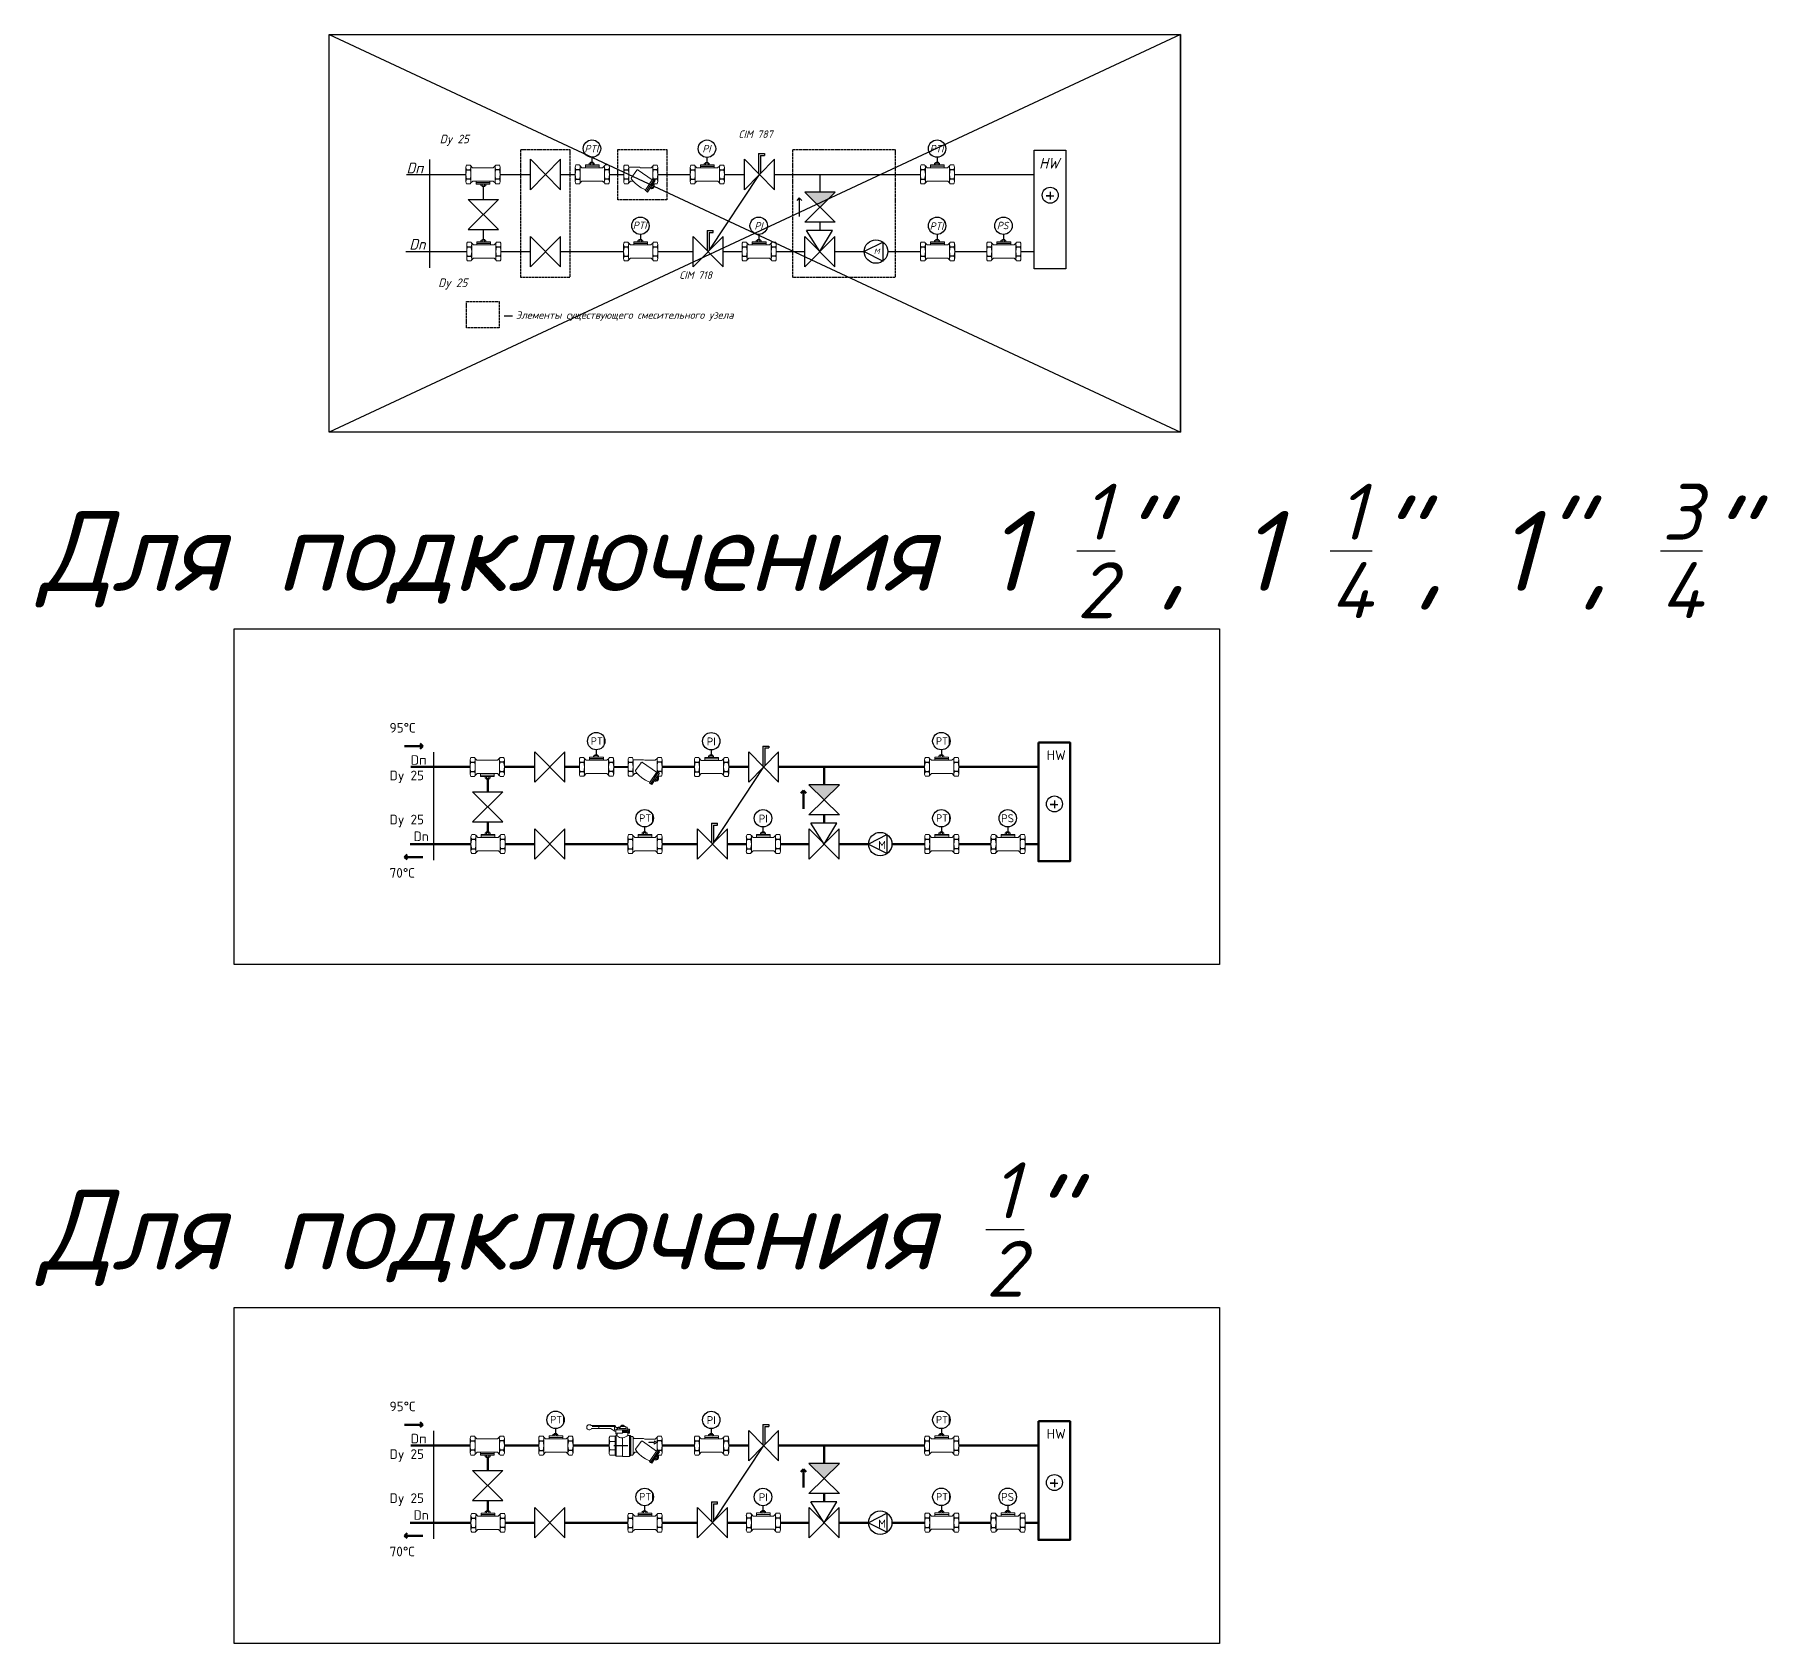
# Model space of a CAD drawing. Header units: millimetres. Extents: x -391 to 182387, y -342 to 92987.
# Drawn here: x 167468 to 169093, y 85075 to 86583 of the extents above; entities that cross this region are included whole.
import ezdxf

# ---------------------------------------------------------------- set-up
doc = ezdxf.new("R2010")
doc.units = ezdxf.units.MM
doc.linetypes.add('ACAD_ISO02W100', pattern=[15, 12, -3])
doc.linetypes.add('CENTER', pattern=[50.8, 31.75, -6.35, 6.35, -6.35])
doc.layers.get('Defpoints').update_dxf_attribs({"color": 3})
for name, color, linetype in [('0 Оформление листа', 7, 'Continuous'), ('PV-9F', 7, 'Continuous'), ('Оборудование', 7, 'Continuous')]:
    doc.layers.add(name, color=color, linetype=linetype)
doc.layers.add('Запорная арматура', color=7, linetype='Continuous', lineweight=20)
doc.layers.add('Осевые линии', color=7, linetype='CENTER', lineweight=9)
doc.styles.add('GOST-2.304_Type-B_italic', font='')
doc.styles.add('ICOCPEUR', font='isocpeur.ttf', dxfattribs={"height": 2})
doc.styles.add('SPDS', font='isocpeui.ttf')
doc.styles.add('М1', font='isocpeui.ttf', dxfattribs={"height": 2.5})
doc.styles.get('GOST-2.304_Type-B_italic').set_extended_font_data('GOST Common', italic=True)
doc.linetypes.add('зигзаг', pattern='A,0.00254,-5.08,[131,ltypeshp.shx,S=5.08,R=0,X=-5.08,Y=0],-10.16,[131,ltypeshp.shx,S=5.08,R=180,X=5.08,Y=0],-5.08', length=20.32254)

# ---------------------------------------------------------------- blocks, each defined once
blk = doc.blocks.new('ДУ 25')
at = {"layer": 'PV-9F'}
for p, q in [((9665.33, 3212.74), (9665.78, 3212.74)), ((9665.78, 3211.55), (9665.33, 3211.55)), ((9669.44, 3212.74), (9668.99, 3212.74)), ((9669.44, 3211.55), (9668.99, 3211.55))]:
    blk.add_line(p, q, dxfattribs=at)
at = {"layer": 'Запорная арматура', "color": 0, "ltscale": 6}
for p, q in [((9667.29, 3210.75), (9667.29, 3210.91)), ((9667.59, 3210.75), (9667.59, 3210.91)), ((9667.26, 3210.73), (9667.26, 3210.67)), ((9667.26, 3210.67), (9667.61, 3210.67)), ((9667.26, 3210.67), (9667.3, 3210.63)), ((9667.28, 3210.73), (9667.28, 3210.65)), ((9667.56, 3210.63), (9667.3, 3210.63)), ((9667.61, 3210.67), (9667.56, 3210.63)), ((9667.58, 3210.73), (9667.58, 3210.65)), ((9667.61, 3210.73), (9667.61, 3210.67))]:
    blk.add_line(p, q, dxfattribs=at)
for centre, start, end in [((9667.44, 3210.43), 71.8785, 107.1215), ((9667.45, 3211.23), 251.8785, 287.1215)]:
    blk.add_arc(centre, 0.503, start, end, dxfattribs=at)
at = {"layer": 'Осевые линии', "color": 0, "linetype": 'ByBlock'}
for p, q in [((9665.82, 3213.25), (9666.08, 3212.98)), ((9668.94, 3213.25), (9668.68, 3212.98)), ((9665.82, 3211.04), (9666.1, 3211.31)), ((9666.08, 3212.98), (9668.68, 3212.98)), ((9666.1, 3211.31), (9666.52, 3211.31)), ((9666.52, 3211.13), (9666.52, 3211.31)), ((9666.52, 3211.31), (9668.25, 3211.31)), ((9668.25, 3211.13), (9666.52, 3211.13)), ((9666.52, 3210.93), (9666.52, 3211.11)), ((9666.52, 3211.11), (9668.25, 3211.11)), ((9668.25, 3210.93), (9666.52, 3210.93)), ((9667.13, 3210.91), (9667.13, 3210.75)), ((9667.21, 3210.94), (9667.68, 3210.93)), ((9667.76, 3210.91), (9667.76, 3210.75)), ((9668.25, 3211.31), (9668.68, 3211.31)), ((9668.25, 3211.31), (9668.25, 3211.13)), ((9668.25, 3211.11), (9668.25, 3210.93)), ((9668.94, 3211.04), (9668.68, 3211.31)), ((9667.2, 3210.73), (9667.68, 3210.73))]:
    blk.add_line(p, q, dxfattribs=at)
for points in [[(9665.23, 3213.04), (9665.23, 3211.25)], [(9665.78, 3213.33), (9665.33, 3213.33)], [(9665.87, 3211.25), (9665.87, 3213.04)], [(9668.9, 3211.25), (9668.9, 3213.04)], [(9668.99, 3213.33), (9669.44, 3213.33)], [(9669.53, 3213.04), (9669.53, 3211.25)], [(9665.78, 3210.96), (9665.33, 3210.96)], [(9669.44, 3210.96), (9668.99, 3210.96)]]:
    blk.add_lwpolyline(points, dxfattribs=at)
for centre, radius, start, end in [((9665.75, 3213.04), 0.512, 145.1842, 214.8158), ((9665.36, 3213.04), 0.512, 325.1842, 34.8158), ((9669.41, 3213.04), 0.512, 145.1842, 214.8158), ((9669.02, 3213.04), 0.512, 325.1842, 34.8158), ((9667.23, 3212.15), 2, 162.5848, 197.4152), ((9665.75, 3211.25), 0.512, 145.1842, 214.8158), ((9663.87, 3212.15), 2, 342.5848, 17.4152), ((9665.36, 3211.25), 0.512, 325.1842, 34.8158), ((9667.21, 3210.78), 0.153, 57.2348, 121.7653), ((9667.68, 3210.78), 0.153, 57.2074, 121.7925), ((9670.9, 3212.15), 2, 162.5848, 197.4152), ((9669.41, 3211.25), 0.512, 145.1842, 214.8158), ((9667.53, 3212.15), 2, 342.5848, 17.4152), ((9669.02, 3211.25), 0.512, 325.1842, 34.8158), ((9667.21, 3210.88), 0.153, 237.2347, 301.7652), ((9667.68, 3210.88), 0.153, 237.2075, 301.7926)]:
    blk.add_arc(centre, radius, start, end, dxfattribs=at)
blk = doc.blocks.new('Кран')
at = {"ltscale": 100}
for p, q in [((15493.5, 30376.4), (15522, 30376.4)), ((15493.5, 30376.4), (15522, 30348.3)), ((15522, 30376.4), (15493.5, 30348.3)), ((15493.5, 30348.3), (15522, 30348.3))]:
    blk.add_line(p, q, dxfattribs=at)
blk = doc.blocks.new('ДУ 35')
at = {"color": 0, "linetype": 'ByBlock'}
for p, q in [((9670.1, 3186.03), (9669.93, 3186.15)), ((9670.29, 3185.91), (9670.11, 3186.02))]:
    blk.add_line(p, q, dxfattribs=at)
at = {"layer": 'PV-9F'}
for p, q in [((9665.77, 3187.52), (9666.3, 3187.52)), ((9670.56, 3187.52), (9670.03, 3187.52))]:
    blk.add_line(p, q, dxfattribs=at)
at = {"layer": 'PV-9F', "color": 0}
for p, q in [((9666.3, 3186.13), (9665.77, 3186.13)), ((9670.56, 3186.13), (9670.03, 3186.13))]:
    blk.add_line(p, q, dxfattribs=at)
at = {"layer": 'Запорная арматура', "color": 0, "ltscale": 6}
for p, q in [((9669.84, 3184.86), (9669.69, 3184.96)), ((9669.84, 3184.81), (9669.9, 3184.77)), ((9669.85, 3184.83), (9669.93, 3184.78)), ((9670.04, 3185.15), (9669.88, 3185.25)), ((9669.9, 3184.77), (9670.13, 3185.11)), ((9669.9, 3184.77), (9669.97, 3184.79)), ((9670.14, 3185.04), (9669.97, 3184.79)), ((9670.05, 3185.13), (9670.13, 3185.07)), ((9670.07, 3185.15), (9670.13, 3185.11)), ((9670.13, 3185.11), (9670.14, 3185.04))]:
    blk.add_line(p, q, dxfattribs=at)
for centre, start, end in [((9670.25, 3184.79), 128.0591, 163.3021), ((9669.48, 3185.32), 308.0591, 343.3021)]:
    blk.add_arc(centre, 0.585, start, end, dxfattribs=at)
at = {"layer": 'Осевые линии', "color": 0, "linetype": 'ByBlock'}
for p, q in [((9666.35, 3185.54), (9666.65, 3185.85)), ((9666.4, 3187.88), (9667.95, 3187.88)), ((9666.65, 3185.85), (9667.02, 3185.85)), ((9667.57, 3187.43), (9666.74, 3186.28)), ((9667.59, 3187.46), (9667.59, 3187.45)), ((9669.84, 3186.03), (9667.79, 3187.46)), ((9668.12, 3187.8), (9667.95, 3187.88)), ((9668.12, 3187.8), (9669.67, 3187.8)), ((9668.81, 3184.48), (9669.93, 3186.15)), ((9670.1, 3186.03), (9668.98, 3184.36)), ((9668.99, 3184.35), (9670.11, 3186.02)), ((9670.29, 3185.91), (9669.17, 3184.23)), ((9669.98, 3188.1), (9669.67, 3187.8)), ((9668.98, 3184.36), (9668.81, 3184.48)), ((9669.17, 3184.23), (9668.99, 3184.35)), ((9669.58, 3184.8), (9669.73, 3184.7)), ((9669.61, 3184.9), (9669.92, 3185.35)), ((9669.81, 3184.76), (9670.11, 3185.21)), ((9669.99, 3185.41), (9670.14, 3185.31))]:
    blk.add_line(p, q, dxfattribs=at)
for points in [[(9666.3, 3188.2), (9665.77, 3188.2)], [(9670.03, 3188.2), (9670.56, 3188.2)], [(9665.66, 3187.86), (9665.66, 3185.79)], [(9666.4, 3185.79), (9666.4, 3187.86)], [(9668.87, 3184.58), (9668.54, 3184.72), (9668.21, 3184.87), (9667.83, 3185.12), (9667.63, 3185.27), (9667.32, 3185.55), (9667.06, 3185.81), (9666.82, 3186.1), (9666.75, 3186.26), (9666.74, 3186.28)], [(9669.93, 3186.15), (9669.93, 3187.86)], [(9670.66, 3187.86), (9670.66, 3185.79)], [(9666.3, 3185.45), (9665.77, 3185.45)], [(9670.56, 3185.45), (9670.03, 3185.45)]]:
    blk.add_lwpolyline(points, dxfattribs=at)
for centre, radius, start, end in [((9666.26, 3187.86), 0.595, 145.1842, 214.8158), ((9665.81, 3187.86), 0.595, 325.1842, 34.8158), ((9670.52, 3187.86), 0.595, 145.1842, 214.8158), ((9670.07, 3187.86), 0.595, 325.1842, 34.8158), ((9667.99, 3186.82), 2.33, 162.5848, 197.4152), ((9666.26, 3185.79), 0.595, 145.1842, 214.8158), ((9664.08, 3186.82), 2.33, 342.5848, 17.4152), ((9665.81, 3185.79), 0.595, 325.1842, 34.8158), ((9667.69, 3187.36), 0.144, 47.5074, 149.5345), ((9672.25, 3186.82), 2.33, 162.5848, 197.4152), ((9670.52, 3185.79), 0.595, 145.1842, 149.3583), ((9668.34, 3186.82), 2.33, 342.5848, 17.4152), ((9670.07, 3185.79), 0.595, 325.1842, 34.8158), ((9669.76, 3184.8), 0.178, 113.4154, 177.9459), ((9669.66, 3184.86), 0.178, 293.4153, 357.9458), ((9670.06, 3185.25), 0.178, 113.388, 177.9731), ((9670.52, 3185.79), 0.595, 210.2186, 214.8158), ((9669.97, 3185.31), 0.178, 293.3881, 357.9732)]:
    blk.add_arc(centre, radius, start, end, dxfattribs=at)
blk = doc.blocks.new('Кран-фильтр')
at = {"color": 0, "linetype": 'ByBlock'}
for p, q in [((28.3, -5.1), (27.2, -4.3)), ((29.5, -5.9), (28.4, -5.1))]:
    blk.add_line(p, q, dxfattribs=at)
at = {"layer": 'PV-9F'}
blk.add_line((31.2, 4.4), (27.9, 4.4), dxfattribs=at)
at = {"layer": 'PV-9F', "color": 0}
blk.add_line((31.2, -4.4), (27.9, -4.4), dxfattribs=at)
at = {"layer": 'Запорная арматура', "color": 250, "ltscale": 6}
for p, q in [((-6.2, 19), (-6, 19.3)), ((-6.2, 19), (-4.2, 19)), ((-6.2, 18.7), (-6.2, 19)), ((-6.1, 18.7), (-6.1, 19.2)), ((-4.5, 19.3), (-6, 19.3)), ((-6, 18.7), (-6, 18)), ((-4.2, 19), (-4.5, 19.3)), ((-4.4, 18.7), (-4.4, 19.2)), ((-4.3, 18.7), (-4.3, 18)), ((-4.2, 18.7), (-4.2, 19))]:
    blk.add_line(p, q, dxfattribs=at)
at = {"layer": 'Запорная арматура', "color": 0, "ltscale": 6}
for p, q in [((26.6, -12.5), (25.6, -11.9)), ((26.6, -12.8), (27, -13.1)), ((26.7, -12.7), (27.2, -13)), ((27.9, -10.7), (26.9, -10)), ((27, -13.1), (28.4, -10.9)), ((27, -13.1), (27.4, -13)), ((28.5, -11.4), (27.4, -13)), ((28, -10.8), (28.5, -11.2)), ((28.1, -10.7), (28.4, -10.9)), ((28.4, -10.9), (28.5, -11.4))]:
    blk.add_line(p, q, dxfattribs=at)
at = {"layer": 'Запорная арматура', "color": 250, "ltscale": 6}
for centre, start, end in [((-5.2, 15.8), 72.3785, 107.6215), ((-5.2, 20.7), 252.3785, 287.6215)]:
    blk.add_arc(centre, 2.87, start, end, dxfattribs=at)
at = {"layer": 'Запорная арматура', "color": 0, "ltscale": 6}
for centre, start, end in [((29.2, -12.9), 128.0591, 163.3021), ((24.3, -9.6), 308.0591, 343.3021)]:
    blk.add_arc(centre, 3.73, start, end, dxfattribs=at)
at = {"layer": 'Осевые линии', "color": 7, "linetype": 'ByBlock'}
for p, q in [((-34.7, 19), (-12.8, 19)), ((-33.7, 17.9), (-13.1, 17.9)), ((-12.7, 17.6), (-12.7, 14.6)), ((-12.3, 18.6), (-11.1, 17.1)), ((-11.1, 17.1), (-9.5, 17.1)), ((-9.5, 16.3), (-10.5, 15.5)), ((-9.5, 17.2), (-9.5, 16.3)), ((-9.5, 16.7), (-7.6, 16.7)), ((-9.1, 17.4), (-7.6, 17.4)), ((-2.6, 17.8), (-7.6, 17.8)), ((-7.6, 17.8), (-7.6, 16.7)), ((-2.6, 17.4), (-2.6, 17.8)), ((-1.1, 17.4), (-2.6, 17.4)), ((-0.8, 16.2), (-0.8, 17.2)), ((-34.2, 16.1), (-16.6, 16.1)), ((-17.7, 7.5), (-17.1, 8.8)), ((-17.7, 7.5), (-17.7, -7.6)), ((-12, 8.8), (-17.1, 8.8)), ((-16.6, 16.1), (-12.5, 13.5)), ((-12.5, 13.5), (-11.6, 13.5)), ((-11.1, 9.4), (-12, 9)), ((-12, 9), (-12, -8.9)), ((-11.6, 14.8), (-11.6, 11.6)), ((-11.6, 11.6), (-5.3, 11.6)), ((-11.6, 11.6), (-11.6, 11.2)), ((-10.2, 9.4), (-11.1, 9.4)), ((-11.1, 9.4), (-11.1, -9.7)), ((-10.9, 14.9), (0.4, 14.9)), ((-10.8, 15.5), (-10.5, 15.5)), ((-10.2, 11.6), (-10.2, 9.4)), ((-8.8, 16.2), (-1.7, 16.2)), ((-5.3, 11.6), (-5.3, 14.8)), ((-5.3, 13.9), (1.4, 13.9)), ((-5.3, 12.9), (-0.6, 12.9)), ((-5.3, 12.4), (-0.2, 12.4)), ((-5.3, -10.3), (-5.3, 7.5)), ((-3.3, 13.9), (-3.3, 12.9)), ((-0.1, 15.5), (-0.8, 16.2)), ((-0.4, 12.8), (-0.4, 12.4)), ((-0.2, 12.4), (-0.2, 9.6)), ((-0.2, 11.6), (1.4, 11.6)), ((1.2, 9.6), (-0.2, 9.6)), ((0.8, 15.5), (-0.1, 15.5)), ((0.3, 13.9), (0.3, 11.6)), ((1.2, -10.3), (1.2, 9.6)), ((1.2, 9.4), (1.9, 9.4)), ((1.4, 11.6), (1.4, 14.8)), ((1.8, 9.4), (1.8, -9.5)), ((1.9, 9.4), (2.4, 8.8)), ((2.4, 8.8), (2.4, -8.9)), ((-17.7, -7.6), (-17, -8.9)), ((-17, -3.9), (-12, -3.9)), ((-17, -8.9), (-12, -8.9)), ((-12, -8.9), (-11.1, -9.7)), ((-11.1, -9.7), (-5.3, -9.7)), ((-5.3, -10.3), (1.2, -10.3)), ((1.8, -9.5), (1.2, -9.5)), ((2.4, -8.9), (1.8, -9.5))]:
    blk.add_line(p, q, dxfattribs=at)
at = {"layer": 'Осевые линии', "color": 0, "linetype": 'ByBlock'}
for p, q in [((-27.6, 19), (-27.6, 16.1)), ((-7.1, 17.8), (-3.3, 17.8)), ((-7, 18), (-7, 18.6)), ((-6.5, 18.7), (-3.8, 18.7)), ((-3.4, 18), (-3.4, 18.6)), ((4, 8.6), (5.7, 6.8)), ((5.7, 6.8), (14.5, 6.8)), ((12.1, 3.9), (6.9, -3.4)), ((12.3, 4), (12.2, 4)), ((26.6, -5.1), (13.6, 4.1)), ((15.6, 6.2), (14.5, 6.8)), ((15.6, 6.2), (25.5, 6.2)), ((27.5, 8.2), (25.5, 6.2)), ((4, -8.8), (6.3, -6.2)), ((6.3, -6.2), (8.7, -6.2)), ((20, -15), (27.2, -4.3)), ((21.1, -15.7), (20, -15)), ((28.3, -5.1), (21.1, -15.7)), ((21.2, -15.8), (28.4, -5.1)), ((22.3, -16.5), (21.2, -15.8)), ((29.5, -5.9), (22.3, -16.5)), ((25, -12.9), (25.9, -13.5)), ((25.2, -12.3), (27.1, -9.4)), ((26.4, -13.2), (28.4, -10.3)), ((27.6, -9), (28.6, -9.7))]:
    blk.add_line(p, q, dxfattribs=at)
at = {"layer": 'Осевые линии', "color": 7, "linetype": 'ByBlock'}
for points in [[(-12, 3.8), (-17, 3.8)], [(19.4, 3.3), (19.4, 2.8), (24.5, 2.8), (24.5, 1.5), (26.5, 3.1), (24.6, 4.6), (24.6, 3.3), (19.4, 3.3)]]:
    blk.add_lwpolyline(points, dxfattribs=at)
at = {"layer": 'Осевые линии', "color": 0, "linetype": 'ByBlock'}
for points in [[(4, 8.6), (2.4, 8.6)], [(4.7, -8), (4.7, 7.8)], [(27.2, -4.3), (27.2, 6.6)], [(27.9, 8.8), (31.2, 8.8)], [(31.9, 6.6), (31.9, -6.6)], [(4, -8.8), (2.4, -8.8)], [(20.5, -14.3), (18.3, -13.4), (16.3, -12.4), (13.8, -10.9), (12.6, -9.9), (10.5, -8.1), (8.9, -6.5), (7.4, -4.6), (6.9, -3.6), (6.9, -3.4)], [(31.2, -8.8), (27.9, -8.8)]]:
    blk.add_lwpolyline(points, dxfattribs=at)
at = {"layer": 'Осевые линии', "color": 7, "linetype": 'ByBlock'}
for centre, radius, start, end in [((-36.4, 17.2), 2.44, 45.3501, 332.6571), ((-13.2, 17.4), 0.573, 20.4402, 74.4029), ((-12.9, 18.2), 0.749, 33.2737, 80.6936), ((-9.1, 17.1), 0.325, 90, 167.6149), ((-1.1, 17.1), 0.325, 12.3851, 90), ((-12.5, 6.3), 5.23, 151.5417, 208.4792), ((-6.7, 0), 11, 159.7105, 200.2895), ((-10.9, 14.8), 0.758, 83.039, 180), ((-10.2, 11.7), 1.49, 200.6798, 268.184), ((-6.3, 12.7), 5.28, 227.7384, 275.1128), ((-7.4, 19.4), 12.2, 280.6448, 306.2742), ((-0.6, 12.8), 0.134, 0, 90), ((0.7, 14.8), 0.758, 0, 96.961), ((-12.7, -6.4), 5.08, 149.9346, 210.0449)]:
    blk.add_arc(centre, radius, start, end, dxfattribs=at)
at = {"layer": 'Осевые линии', "color": 0, "linetype": 'ByBlock'}
for centre, radius, start, end in [((-6.5, 17.8), 0.874, 57.7348, 122.2653), ((-6.5, 18.7), 0.874, 237.7347, 302.2652), ((-3.8, 17.8), 0.874, 57.7074, 122.2925), ((-3.8, 18.7), 0.874, 237.7075, 301.98), ((12.9, 3.4), 0.916, 47.5074, 149.5345), ((31, 6.6), 3.8, 145.1842, 214.8158), ((42, 0), 14.8, 162.5848, 197.4152), ((28.1, 6.6), 3.8, 325.1842, 34.8158), ((17.1, 0), 14.8, 342.5848, 17.4152), ((26.1, -12.9), 1.14, 113.4154, 177.9459), ((25.5, -12.5), 1.14, 293.4153, 357.9458), ((28, -10), 1.14, 113.388, 177.9731), ((31, -6.6), 3.8, 145.1842, 149.3583), ((31, -6.6), 3.8, 210.2186, 214.8158), ((27.4, -9.6), 1.14, 293.3881, 357.9732), ((28.1, -6.6), 3.8, 325.1842, 34.8158)]:
    blk.add_arc(centre, radius, start, end, dxfattribs=at)

msp = doc.modelspace()

# ---------------------------------------------------------------- hatches: boundary and pattern name
at = {"ltscale": 100, "true_color": 0x000000}
h = msp.add_hatch(color=18, dxfattribs=at)
h.dxf.hatch_style = 1
h.paths.add_polyline_path([(168204.3, 86435.1), (168190, 86435.1), (168204.3, 86421.1), (168204.3, 86421.1)])
h.paths.add_polyline_path([(168218.6, 86435.1), (168204.3, 86435.1), (168204.3, 86421.1)])
h = msp.add_hatch(color=18, dxfattribs=at)
h.dxf.hatch_style = 1
h.paths.add_polyline_path([(168208.3, 85879.8), (168194, 85879.8), (168208.3, 85865.8), (168208.3, 85865.8)])
h.paths.add_polyline_path([(168222.6, 85879.8), (168208.3, 85879.8), (168208.3, 85865.8)])
h = msp.add_hatch(color=18, dxfattribs=at)
h.dxf.hatch_style = 1
h.paths.add_polyline_path([(168208.3, 85243.8), (168194, 85243.8), (168208.3, 85229.7), (168208.3, 85229.7)])
h.paths.add_polyline_path([(168222.6, 85243.8), (168208.3, 85243.8), (168208.3, 85229.7)])

# ---------------------------------------------------------------- linework, layer by layer
for p, q in [((167838.3, 86465.7), (167838.3, 86364.3)), ((167816.9, 86451.8), (167872.6, 86451.8)), ((167904.6, 86451.8), (167933.2, 86451.8)), ((167961.3, 86451.8), (167975, 86451.8)), ((168007.1, 86451.7), (168020.4, 86451.8)), ((168052.4, 86451.8), (168082.8, 86451.8)), ((168114.9, 86451.8), (168133.6, 86451.8)), ((168147.7, 86451.8), (168147.7, 86451.8)), ((168161.8, 86451.8), (168298.5, 86451.8)), ((168330.6, 86451.8), (168405.2, 86451.8)), ((168185, 86429.7), (168185, 86412.5)), ((167816.4, 86379.5), (167873.3, 86379.5)), ((167905.4, 86379.5), (167933.2, 86379.5)), ((167961.3, 86379.5), (168020.4, 86379.5)), ((168052.5, 86379.5), (168085.7, 86379.5)), ((168099.7, 86379.5), (168099.7, 86379.5)), ((168113.8, 86379.5), (168131.4, 86379.5)), ((168163.4, 86379.5), (168190.2, 86379.5)), ((168218.3, 86379.5), (168245.9, 86379.5)), ((168267.9, 86379.5), (168298.5, 86379.5)), ((168330.6, 86379.5), (168360.7, 86379.5)), ((168392.8, 86379.5), (168405.2, 86379.5)), ((167842.3, 85910.4), (167842.3, 85809)), ((168151.7, 85896.5), (168151.7, 85896.5)), ((168103.7, 85824.2), (168103.7, 85824.2)), ((167842.3, 85274.4), (167842.3, 85173)), ((168011.1, 85260.4), (168024.4, 85260.4)), ((168151.7, 85260.4), (168151.7, 85260.4)), ((168103.7, 85188.2), (168103.7, 85188.2))]:
    msp.add_line(p, q)
at = {"ltscale": 100}
for p, q in [((167990.7, 86467.8), (167990.7, 86463.1)), ((168098.5, 86467.7), (168098.5, 86463.1)), ((168146.8, 86471.4), (168146.8, 86452.7)), ((168146.8, 86471.4), (168152.4, 86471.4)), ((168148.7, 86469.6), (168148.7, 86452.8)), ((168148.7, 86469.6), (168152.4, 86469.6)), ((168152.4, 86471.4), (168152.4, 86469.6)), ((168314.2, 86467.8), (168314.2, 86463.1)), ((168204.3, 86451.8), (168204.3, 86435.1)), ((167889, 86428.4), (167889, 86440.4)), ((168185, 86429.7), (168182.6, 86427.3)), ((168185, 86429.7), (168187.4, 86427.3)), ((168420.3, 86431.8), (168416.3, 86431.8)), ((168416.3, 86431.8), (168423.5, 86431.8)), ((168420.3, 86435.5), (168420.3, 86428.2)), ((168204.3, 86421.1), (168204.3, 86421.1)), ((167889, 86390.8), (167889, 86400.3)), ((168098.8, 86399.2), (168098.8, 86380.4)), ((168098.8, 86399.2), (168104.4, 86399.2)), ((168100.7, 86397.3), (168100.7, 86380.5)), ((168100.7, 86397.3), (168104.4, 86397.3)), ((168104.4, 86397.3), (168104.4, 86399.2)), ((168204.3, 86379.5), (168191.9, 86399.1)), ((168216.1, 86399.1), (168191.9, 86399.1)), ((168204.3, 86407), (168204.3, 86399.1)), ((168204.3, 86379.5), (168216.1, 86399.1)), ((168036.1, 86395.5), (168036.1, 86390.8)), ((168147, 86395.5), (168147, 86390.9)), ((168263.5, 86388.4), (168245.9, 86379.5)), ((168263.5, 86370.6), (168263.5, 86388.4)), ((168314.2, 86395.5), (168314.2, 86390.9)), ((168376.4, 86395.5), (168376.4, 86390.9)), ((168245.9, 86379.5), (168263.5, 86370.6)), ((168276.7, 86379.5), (168276.7, 86379.5)), ((168276.7, 86379.5), (168276.7, 86379.5)), ((168276.7, 86379.5), (168276.7, 86379.5)), ((167908.3, 86319.4), (167916.3, 86319.4)), ((167994.7, 85912.5), (167994.7, 85907.8)), ((168102.5, 85912.4), (168102.5, 85907.8)), ((168150.8, 85916.1), (168150.8, 85897.4)), ((168150.8, 85916.1), (168156.4, 85916.1)), ((168152.7, 85914.3), (168152.7, 85897.5)), ((168152.7, 85914.3), (168156.4, 85914.3)), ((168156.4, 85916.1), (168156.4, 85914.3)), ((168318.2, 85912.5), (168318.2, 85907.8)), ((168208.3, 85865.8), (168208.3, 85865.8)), ((168040.1, 85840.2), (168040.1, 85835.5)), ((168102.8, 85843.9), (168102.8, 85825.1)), ((168102.8, 85843.9), (168108.4, 85843.9)), ((168104.7, 85842), (168104.7, 85825.2)), ((168104.7, 85842), (168108.4, 85842)), ((168108.4, 85842), (168108.4, 85843.9)), ((168151, 85840.2), (168151, 85835.6)), ((168208.3, 85824.2), (168195.9, 85843.8)), ((168220.1, 85843.8), (168195.9, 85843.8)), ((168208.3, 85824.2), (168220.1, 85843.8)), ((168267.5, 85833.1), (168249.9, 85824.2)), ((168267.5, 85815.3), (168267.5, 85833.1)), ((168318.2, 85840.2), (168318.2, 85835.6)), ((168380.4, 85840.2), (168380.4, 85835.6)), ((168249.9, 85824.2), (168267.5, 85815.3)), ((167956.6, 85276.5), (167956.6, 85271.8)), ((168102.5, 85276.4), (168102.5, 85271.7)), ((168150.8, 85280.1), (168150.8, 85261.3)), ((168150.8, 85280.1), (168156.4, 85280.1)), ((168152.7, 85278.3), (168152.7, 85261.4)), ((168152.7, 85278.3), (168156.4, 85278.3)), ((168156.4, 85280.1), (168156.4, 85278.3)), ((168318.2, 85276.5), (168318.2, 85271.8)), ((168208.3, 85229.7), (168208.3, 85229.7)), ((168040.1, 85204.2), (168040.1, 85199.5)), ((168102.8, 85207.8), (168102.8, 85189.1)), ((168102.8, 85207.8), (168108.4, 85207.8)), ((168104.7, 85206), (168104.7, 85189.2)), ((168104.7, 85206), (168108.4, 85206)), ((168108.4, 85206), (168108.4, 85207.8)), ((168151, 85204.2), (168151, 85199.5)), ((168208.3, 85188.2), (168195.9, 85207.8)), ((168220.1, 85207.8), (168195.9, 85207.8)), ((168208.3, 85188.2), (168220.1, 85207.8)), ((168267.5, 85197), (168249.9, 85188.2)), ((168267.5, 85179.3), (168267.5, 85197)), ((168318.2, 85204.2), (168318.2, 85199.6)), ((168380.4, 85204.2), (168380.4, 85199.5)), ((168249.9, 85188.2), (168267.5, 85179.3)), ((168280.7, 85188.2), (168280.7, 85188.2)), ((168280.7, 85188.2), (168280.7, 85188.2)), ((168280.7, 85188.2), (168280.7, 85188.2))]:
    msp.add_line(p, q, dxfattribs=at)
at = {"linetype": 'зигзаг', "ltscale": 0.5}
for p, q in [((168100.7, 86380.5), (168147.7, 86451.8)), ((168104.7, 85825.2), (168151.7, 85896.5)), ((168104.7, 85189.2), (168151.7, 85260.4))]:
    msp.add_line(p, q, dxfattribs=at)
at = {"color": 1, "lineweight": 50}
msp.add_line((167832.3, 85916), (167815, 85916), dxfattribs=at)
at = {"color": 1, "lineweight": 50, "ltscale": 100}
for q in [(167829.8, 85918.4), (167829.8, 85913.6)]:
    msp.add_line((167832.3, 85916), q, dxfattribs=at)
at = {"color": 1, "lineweight": 100}
for p, q in [((167820.9, 85896.5), (167876.6, 85896.5)), ((167908.6, 85896.5), (167937.2, 85896.5)), ((167965.3, 85896.5), (167979, 85896.5)), ((168011.1, 85896.4), (168024.4, 85896.5)), ((168056.4, 85896.5), (168086.8, 85896.5)), ((168118.9, 85896.5), (168137.6, 85896.5)), ((168165.8, 85896.5), (168302.5, 85896.5)), ((168208.3, 85896.5), (168208.3, 85879.8)), ((168334.6, 85896.5), (168409.2, 85896.5)), ((168208.3, 85851.7), (168208.3, 85843.8)), ((167820.9, 85260.4), (167876.6, 85260.4)), ((167908.6, 85260.4), (167940.9, 85260.4)), ((167973, 85260.5), (168006.8, 85260.4)), ((168056.4, 85260.4), (168086.8, 85260.4)), ((168118.9, 85260.4), (168137.6, 85260.4)), ((168165.8, 85260.4), (168302.5, 85260.4)), ((168208.3, 85260.4), (168208.3, 85243.8)), ((168334.6, 85260.4), (168409.2, 85260.4)), ((168208.3, 85215.7), (168208.3, 85207.8))]:
    msp.add_line(p, q, dxfattribs=at)
at = {"color": 5, "lineweight": 100, "ltscale": 100}
for p, q in [((167893, 85873.1), (167893, 85885.1)), ((167893, 85835.5), (167893, 85845)), ((167820.4, 85824.2), (167877.3, 85824.2)), ((167909.4, 85824.2), (167937.2, 85824.2)), ((167965.3, 85824.2), (168024.4, 85824.2)), ((168056.5, 85824.2), (168089.7, 85824.2)), ((168117.8, 85824.2), (168135.4, 85824.2)), ((168167.4, 85824.2), (168194.2, 85824.2)), ((168222.3, 85824.2), (168249.9, 85824.2)), ((168271.9, 85824.2), (168302.5, 85824.2)), ((168334.6, 85824.2), (168364.7, 85824.2)), ((168396.8, 85824.2), (168409.2, 85824.2)), ((167893, 85237.1), (167893, 85249.1)), ((167893, 85199.5), (167893, 85209)), ((167820.4, 85188.2), (167877.3, 85188.2)), ((167909.4, 85188.2), (167937.2, 85188.2)), ((167965.3, 85188.2), (168024.4, 85188.2)), ((168056.5, 85188.2), (168089.7, 85188.2)), ((168117.8, 85188.2), (168135.4, 85188.2)), ((168167.4, 85188.2), (168194.2, 85188.2)), ((168222.3, 85188.2), (168249.9, 85188.2)), ((168271.9, 85188.2), (168302.5, 85188.2)), ((168334.6, 85188.2), (168364.7, 85188.2)), ((168396.8, 85188.2), (168409.2, 85188.2))]:
    msp.add_line(p, q, dxfattribs=at)
at = {"lineweight": 50, "ltscale": 100}
for p, q in [((168189, 85874.4), (168186.6, 85872)), ((168189, 85874.4), (168191.4, 85872)), ((167832.3, 85280), (167829.8, 85282.4)), ((167832.3, 85280), (167829.8, 85277.6)), ((168189, 85238.4), (168186.6, 85236)), ((168189, 85238.4), (168191.4, 85236)), ((167815, 85176), (167817.4, 85178.4)), ((167815, 85176), (167817.4, 85173.6))]:
    msp.add_line(p, q, dxfattribs=at)
at = {"lineweight": 50}
for p, q in [((168189, 85874.4), (168189, 85857.2)), ((167832.3, 85280), (167815, 85280)), ((168189, 85238.4), (168189, 85221.1)), ((167815, 85176), (167832.3, 85176))]:
    msp.add_line(p, q, dxfattribs=at)
at = {"color": 1, "ltscale": 100}
for p, q in [((168424.3, 85861.3), (168420.3, 85861.4)), ((168420.3, 85861.4), (168427.5, 85861.4)), ((168424.3, 85865), (168424.3, 85857.7)), ((168424.3, 85229), (168424.3, 85221.6)), ((168424.3, 85225.3), (168420.3, 85225.3)), ((168420.3, 85225.3), (168427.5, 85225.3))]:
    msp.add_line(p, q, dxfattribs=at)
at = {"color": 5, "lineweight": 50, "ltscale": 100}
for q in [(167817.4, 85814.4), (167817.4, 85809.6)]:
    msp.add_line((167815, 85812), q, dxfattribs=at)
at = {"color": 5, "lineweight": 50}
msp.add_line((167815, 85812), (167832.3, 85812), dxfattribs=at)
at = {"linetype": 'ACAD_ISO02W100', "ltscale": 0.2}
for points in [[(167970, 86355.3), (167924, 86355.3), (167924, 86475.2), (167970, 86475.2)], [(168061, 86428), (168015, 86428), (168015, 86475.2), (168061, 86475.2)], [(168179, 86475.2), (168274.9, 86475.2), (168274.9, 86355.3), (168179, 86355.3)], [(167873.1, 86332.6), (167903.8, 86332.6), (167903.8, 86308.1), (167873.1, 86308.1)]]:
    msp.add_lwpolyline(points, close=True, dxfattribs=at)
at = {"ltscale": 100}
msp.add_lwpolyline([(168405.2, 86474.6), (168434.9, 86474.6), (168434.9, 86363.4), (168405.2, 86363.4)], close=True, dxfattribs=at)
at = {"color": 1, "lineweight": 100}
for points in [[(168409.2, 85919.3), (168438.9, 85919.3), (168438.9, 85808.1), (168409.2, 85808.1)], [(168409.2, 85283.3), (168438.9, 85283.3), (168438.9, 85172), (168409.2, 85172)]]:
    msp.add_lwpolyline(points, close=True, dxfattribs=at)
at = {"ltscale": 100}
for centre, radius in [((167990.7, 86476), 8.17), ((168098.5, 86475.9), 8.17), ((168314.2, 86476), 8.17), ((168420.2, 86432.3), 7.48), ((168036.1, 86403.7), 8.17), ((168147, 86403.7), 8.17), ((168314.2, 86403.7), 8.17), ((168376.4, 86403.7), 8.17), ((168256.9, 86379.5), 11), ((167994.7, 85920.7), 8.17), ((168102.5, 85920.6), 8.17), ((168318.2, 85920.7), 8.17), ((168040.1, 85848.4), 8.17), ((168151, 85848.4), 8.17), ((168318.2, 85848.4), 8.17), ((168380.4, 85848.4), 8.17), ((168260.9, 85824.2), 11), ((167956.6, 85284.6), 8.17), ((168102.5, 85284.5), 8.17), ((168318.2, 85284.6), 8.17), ((168040.1, 85212.3), 8.17), ((168151, 85212.3), 8.17), ((168318.2, 85212.4), 8.17), ((168380.4, 85212.4), 8.17), ((168260.9, 85188.2), 11)]:
    msp.add_circle(centre, radius, dxfattribs=at)
at = {"color": 1, "ltscale": 100}
for centre in [(168424.2, 85861.8), (168424.2, 85225.8)]:
    msp.add_circle(centre, 7.48, dxfattribs=at)
at = {"layer": '0 Оформление листа', "color": 1}
msp.add_lwpolyline([(167744.3, 86582.8), (168542.2, 86582.8), (168542.2, 86210.1), (167744.3, 86210.1)], close=True, dxfattribs=at)
msp.add_lwpolyline([(167744.3, 86582.8), (168542.2, 86210.1), (168542.2, 86582.8), (167744.3, 86210.1)], dxfattribs=at)
at = {"layer": 'Defpoints', "color": 3}
for points in [[(167655.5, 86025.9), (168578.9, 86025.9), (168578.9, 85711.2), (167655.5, 85711.2)], [(167655.5, 85389.8), (168578.9, 85389.8), (168578.9, 85075.1), (167655.5, 85075.1)]]:
    msp.add_lwpolyline(points, close=True, dxfattribs=at)

# ---------------------------------------------------------------- block references
for p, rotation in [((198309.6, 70944), 90), ((198510, 70944), 90), ((183712.1, 116783.4), 180), ((198309.6, 70871.7), 90), ((198462.1, 70871.7), 90), ((198566.6, 70871.7), 90), ((198313.6, 70388.7), 90), ((198514, 70388.7), 90), ((183716.1, 116228.1), 180), ((198313.6, 70316.4), 90), ((198466.1, 70316.4), 90), ((198570.6, 70316.4), 90), ((198514, 69752.7), 90), ((183716.1, 115592.1), 180), ((198313.6, 69680.4), 90), ((198466.1, 69680.4), 90), ((198570.6, 69680.4), 90)]:
    msp.add_blockref('Кран', p, dxfattribs=dict(rotation=rotation))
for p in [(152381.2, 56052), (152385.2, 55496.7), (152385.2, 54860.7)]:
    msp.add_blockref('Кран', p)
at = {"layer": '0 Оформление листа'}
msp.add_blockref('Кран-фильтр', (168024.6, 85260.4), dxfattribs=at)
at = {"layer": 'Оборудование', "color": 0, "linetype": 'ByBlock', "xscale": 7.459555254267132, "yscale": 7.459555254267132, "zscale": 7.459555254267132, "rotation": 180}
for p in [(240105.4, 110413), (240213.2, 110412.9), (240428.9, 110413), (240003.7, 110340.7), (240150.8, 110340.7), (240261.8, 110340.7), (240429, 110340.7), (240491.1, 110340.7), (240109.4, 109857.7), (240217.2, 109857.6), (240432.9, 109857.7), (240007.7, 109785.4), (240154.8, 109785.4), (240265.8, 109785.4), (240433, 109785.4), (240495.1, 109785.4), (240071.3, 109221.6), (240217.2, 109221.6), (240432.9, 109221.6), (240007.7, 109149.3), (240154.8, 109149.3), (240265.8, 109149.4), (240433, 109149.4), (240495.1, 109149.4)]:
    msp.add_blockref('ДУ 25', p, dxfattribs=at)
at = {"layer": 'Оборудование', "color": 0, "linetype": 'ByBlock'}
for name, p, xscale, yscale, zscale in [('ДУ 25', (95774.2, 62490.6), 7.459555254267132, 7.459555254267132, 7.459555254267132), ('ДУ 35', (106392.2, 66132.6), 6.376006438878511, 6.376006438878511, 6.376006438878511), ('ДУ 25', (95778.2, 61935.3), 7.459555254267132, 7.459555254267132, 7.459555254267132), ('ДУ 35', (106396.2, 65577.3), 6.376006438878511, 6.376006438878511, 6.376006438878511), ('ДУ 25', (95778.2, 61299.3), 7.459555254267132, 7.459555254267132, 7.459555254267132)]:
    msp.add_blockref(name, p, dxfattribs=dict(at, xscale=xscale, yscale=yscale, zscale=zscale))

# ---------------------------------------------------------------- texts
at = {"ltscale": 100, "attachment_point": 1}
for s, width, insert, char_height, style in [('Dy 25', 36.541, (167848, 86489), 8, 'GOST-2.304_Type-B_italic'), ('PTI', 19.343, (167983.7, 86479.4), 7, 'GOST-2.304_Type-B_italic'), ('PI', 19.343, (168094.2, 86479.4), 7, 'GOST-2.304_Type-B_italic'), ('CIM 787', 35.084, (168128, 86493), 7, 'GOST-2.304_Type-B_italic'), ('PTI', 19.343, (168307.2, 86479.4), 7, 'GOST-2.304_Type-B_italic'), ('Dп', 16.611, (167816.9, 86462.8), 10, 'GOST-2.304_Type-B_italic'), ('HW', 21.015, (168409.9, 86467.3), 10, 'GOST-2.304_Type-B_italic'), ('PTI', 19.343, (168029, 86407.6), 7, 'GOST-2.304_Type-B_italic'), ('PI', 19.343, (168143, 86407.1), 7, 'GOST-2.304_Type-B_italic'), ('PTI', 19.343, (168307.2, 86406.8), 7, 'GOST-2.304_Type-B_italic'), ('PS', 12.745, (168370.2, 86407.4), 7, 'GOST-2.304_Type-B_italic'), ('Dn', 10.815, (167819.5, 86391.3), 10, 'GOST-2.304_Type-B_italic'), ('М', 8.49, (168254.9, 86382.3), 5, 'GOST-2.304_Type-B_italic'), ('Dy 25', 36.541, (167846.6, 86354.3), 8, 'GOST-2.304_Type-B_italic'), ('CIM 718', 35.084, (168072.5, 86360.9), 7, 'GOST-2.304_Type-B_italic'), ('Элементы существующего смесительного узела', 202.337, (167919.4, 86323.5), 7, 'SPDS'), ('95%%DС', 36.541, (167801, 85937.7), 9, 'ICOCPEUR'), ('PTI', 19.343, (167989.6, 85924.3), 7, 'ICOCPEUR'), ('PI', 19.343, (168098.2, 85924.1), 7.5, 'ICOCPEUR'), ('PTI', 19.343, (168313.1, 85924.3), 7, 'ICOCPEUR'), ('HW', 21.015, (168417, 85912), 9, 'ICOCPEUR'), ('Dп', 16.611, (167820.9, 85907.5), 9, 'ICOCPEUR'), ('Dy 25', 36.541, (167801, 85893), 9, 'ICOCPEUR'), ('Dy 25', 36.541, (167801, 85851.7), 9, 'ICOCPEUR'), ('PTI', 19.343, (168035, 85852), 7, 'ICOCPEUR'), ('PI', 19.343, (168147, 85851.8), 7.5, 'ICOCPEUR'), ('PTI', 19.343, (168313.2, 85852.1), 7, 'ICOCPEUR'), ('PS', 12.745, (168374.2, 85852.1), 7.5, 'ICOCPEUR'), ('Dn', 10.815, (167823.5, 85836), 9, 'ICOCPEUR'), ('М', 8.49, (168258.9, 85827), 7.5, 'ICOCPEUR'), ('70%%DС', 36.541, (167801, 85801.7), 9, 'ICOCPEUR'), ('95%%DС', 36.541, (167801, 85301.7), 9, 'ICOCPEUR'), ('PTI', 19.343, (167951.5, 85288.3), 7, 'ICOCPEUR'), ('PI', 19.343, (168098.2, 85288.1), 7.5, 'ICOCPEUR'), ('PTI', 19.343, (168313.1, 85288.3), 7, 'ICOCPEUR'), ('HW', 21.015, (168417, 85276), 9, 'ICOCPEUR'), ('Dп', 16.611, (167820.9, 85271.5), 9, 'ICOCPEUR'), ('Dy 25', 36.541, (167801, 85257), 9, 'ICOCPEUR'), ('Dy 25', 36.541, (167801, 85215.7), 9, 'ICOCPEUR'), ('PTI', 19.343, (168035, 85216), 7, 'ICOCPEUR'), ('PI', 19.343, (168147, 85215.8), 7.5, 'ICOCPEUR'), ('PTI', 19.343, (168313.2, 85216), 7, 'ICOCPEUR'), ('PS', 12.745, (168374.2, 85216.1), 7.5, 'ICOCPEUR'), ('Dn', 10.815, (167823.5, 85199.9), 9, 'ICOCPEUR'), ('М', 8.49, (168258.9, 85191), 7.5, 'ICOCPEUR'), ('70%%DС', 36.541, (167801, 85165.7), 9, 'ICOCPEUR')]:
    msp.add_mtext_dynamic_manual_height_columns(s, width=width, gutter_width=12.5, heights=[0], dxfattribs=dict(at, insert=insert, char_height=char_height, style=style))
at = {"layer": 'Defpoints', "char_height": 75, "attachment_point": 1, "style": 'М1'}
for s, insert in [('\\A1;Для подключения 1 {\\H0.7x;\\S1/2;}", 1 {\\H0.7x;\\S1/4;}", 1", {\\H0.7x;\\S3/4;}"', (167472.5, 86161.9)), ('\\A1;Для подключения {\\H0.7x;\\S1/2;}"', (167472.5, 85525.9))]:
    msp.add_mtext_dynamic_manual_height_columns(s, width=1612.534, gutter_width=12.5, heights=[0], dxfattribs=dict(at, insert=insert))

doc.saveas('drawing.dxf')
